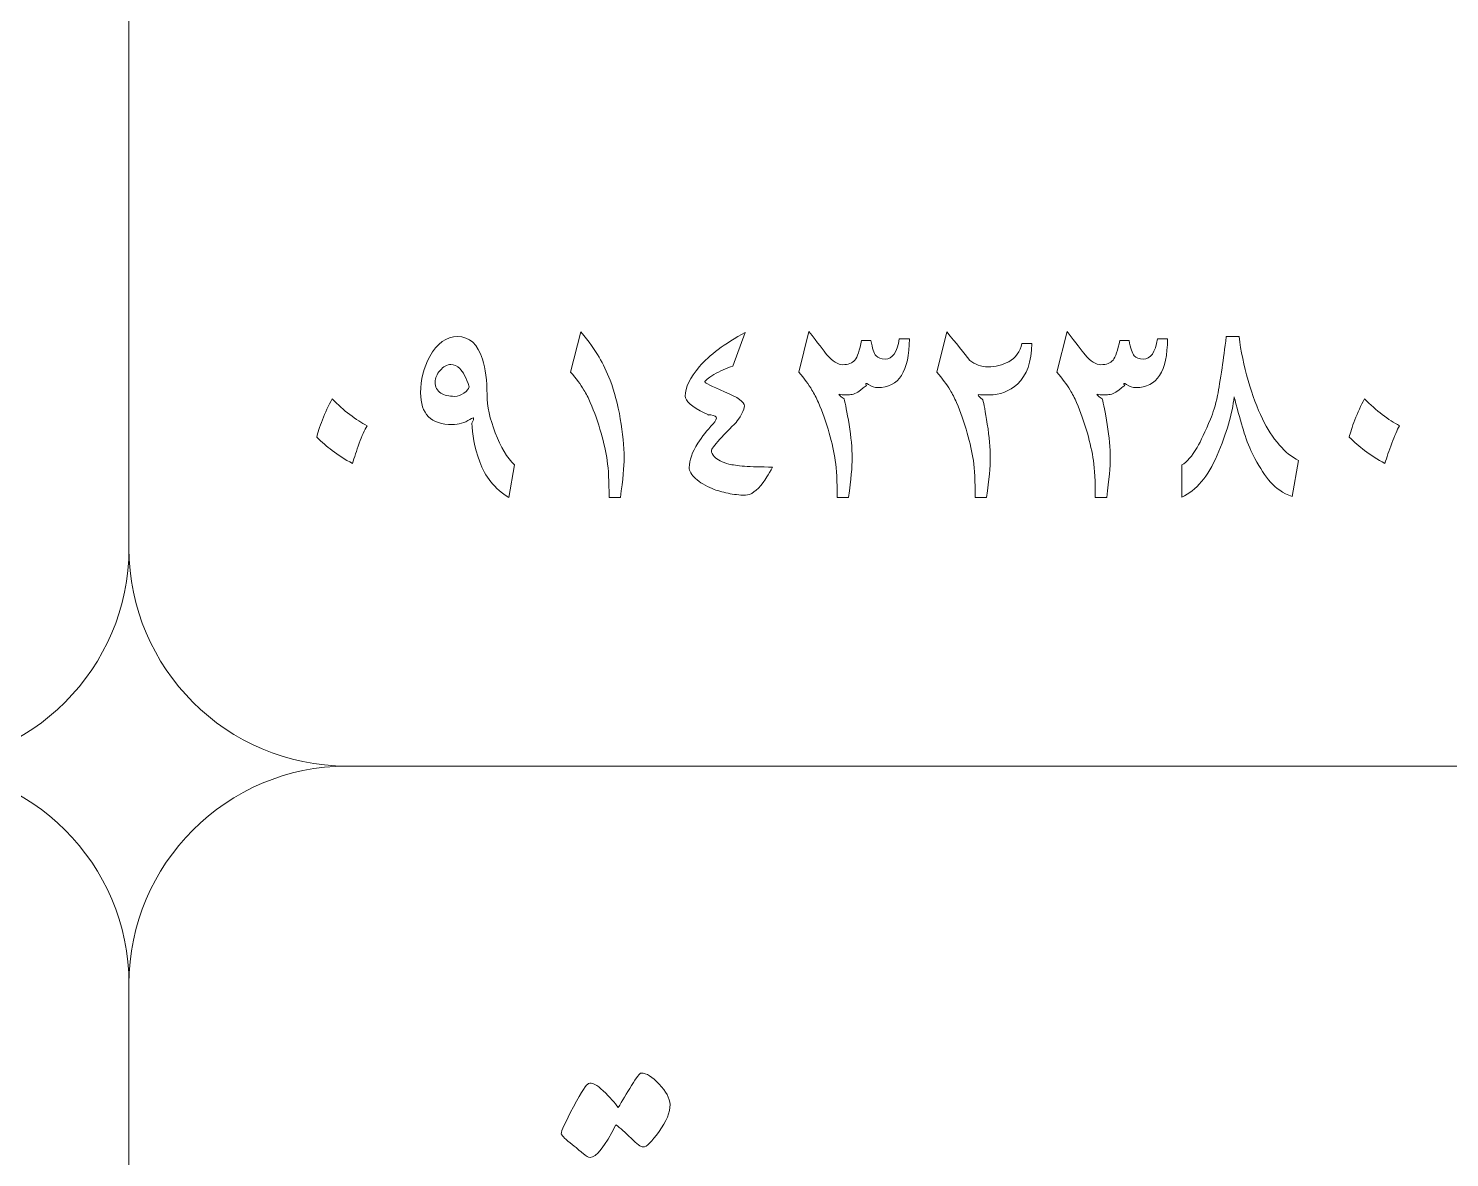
# Model space of a CAD drawing. Header units: millimetres. Extents: x 62 to 462, y 96 to 456.
# Drawn here: x 361.15 to 377.47, y 231.81 to 244.77 of the extents above; entities that cross this region are included whole.
import ezdxf

# ---------------------------------------------------------------- set-up
doc = ezdxf.new("R2010")
doc.units = ezdxf.units.MM
doc.header["$MEASUREMENT"] = 0
doc.layers.add('Layer 1', color=7, linetype='Continuous')

msp = doc.modelspace()

# ---------------------------------------------------------------- linework, layer by layer
at = {"layer": 'Layer 1', "color": 250, "lineweight": 18}
for points, knots in [([(344.8067, 256.3033), (344.8067, 256.3033), (359.8067, 256.3033), (359.8067, 256.3033), (361.1837, 256.3033), (362.3067, 255.1803), (362.3067, 253.8033), (362.3067, 253.8033), (362.3067, 238.8033), (362.3067, 238.8033), (362.3067, 237.4264), (361.1837, 236.3033), (359.8067, 236.3033), (359.8067, 236.3033), (344.8067, 236.3033), (344.8067, 236.3033), (343.4298, 236.3033), (342.3067, 237.4264), (342.3067, 238.8033), (342.3067, 238.8033), (342.3067, 253.8033), (342.3067, 253.8033), (342.3067, 255.1803), (343.4298, 256.3033), (344.8067, 256.3033)], [0, 0, 0, 0, 0.125, 0.125, 0.125, 0.25, 0.25, 0.25, 0.375, 0.375, 0.375, 0.5, 0.5, 0.5, 0.625, 0.625, 0.625, 0.75, 0.75, 0.75, 0.875, 0.875, 0.875, 1, 1, 1, 1]), ([(364.8067, 256.3033), (364.8067, 256.3033), (379.8067, 256.3033), (379.8067, 256.3033), (381.1837, 256.3033), (382.3067, 255.1803), (382.3067, 253.8033), (382.3067, 253.8033), (382.3067, 238.8033), (382.3067, 238.8033), (382.3067, 237.4264), (381.1837, 236.3033), (379.8067, 236.3033), (379.8067, 236.3033), (364.8067, 236.3033), (364.8067, 236.3033), (363.4298, 236.3033), (362.3067, 237.4264), (362.3067, 238.8033), (362.3067, 238.8033), (362.3067, 253.8033), (362.3067, 253.8033), (362.3067, 255.1803), (363.4298, 256.3033), (364.8067, 256.3033)], [0, 0, 0, 0, 0.125, 0.125, 0.125, 0.25, 0.25, 0.25, 0.375, 0.375, 0.375, 0.5, 0.5, 0.5, 0.625, 0.625, 0.625, 0.75, 0.75, 0.75, 0.875, 0.875, 0.875, 1, 1, 1, 1]), ([(344.8067, 236.3033), (344.8067, 236.3033), (359.8067, 236.3033), (359.8067, 236.3033), (361.1837, 236.3033), (362.3067, 235.1803), (362.3067, 233.8033), (362.3067, 233.8033), (362.3067, 218.8033), (362.3067, 218.8033), (362.3067, 217.4264), (361.1837, 216.3033), (359.8067, 216.3033), (359.8067, 216.3033), (344.8067, 216.3033), (344.8067, 216.3033), (343.4298, 216.3033), (342.3067, 217.4264), (342.3067, 218.8033), (342.3067, 218.8033), (342.3067, 233.8033), (342.3067, 233.8033), (342.3067, 235.1803), (343.4298, 236.3033), (344.8067, 236.3033)], [0, 0, 0, 0, 0.125, 0.125, 0.125, 0.25, 0.25, 0.25, 0.375, 0.375, 0.375, 0.5, 0.5, 0.5, 0.625, 0.625, 0.625, 0.75, 0.75, 0.75, 0.875, 0.875, 0.875, 1, 1, 1, 1]), ([(364.8067, 236.3033), (364.8067, 236.3033), (379.8067, 236.3033), (379.8067, 236.3033), (381.1837, 236.3033), (382.3067, 235.1803), (382.3067, 233.8033), (382.3067, 233.8033), (382.3067, 218.8033), (382.3067, 218.8033), (382.3067, 217.4264), (381.1837, 216.3033), (379.8067, 216.3033), (379.8067, 216.3033), (364.8067, 216.3033), (364.8067, 216.3033), (363.4298, 216.3033), (362.3067, 217.4264), (362.3067, 218.8033), (362.3067, 218.8033), (362.3067, 233.8033), (362.3067, 233.8033), (362.3067, 235.1803), (363.4298, 236.3033), (364.8067, 236.3033)], [0, 0, 0, 0, 0.125, 0.125, 0.125, 0.25, 0.25, 0.25, 0.375, 0.375, 0.375, 0.5, 0.5, 0.5, 0.625, 0.625, 0.625, 0.75, 0.75, 0.75, 0.875, 0.875, 0.875, 1, 1, 1, 1]), ([(367.2684, 232.0841), (367.2684, 232.1147), (367.3154, 232.217), (367.4095, 232.3945), (367.5036, 232.5709), (367.5612, 232.6591), (367.5812, 232.6591), (367.62, 232.6756), (367.6776, 232.6474), (367.7517, 232.5756), (367.827, 232.5027), (367.8834, 232.4392), (367.9222, 232.3839), (367.9681, 232.4592), (368.0198, 232.545), (368.0763, 232.6391), (368.1327, 232.7332), (368.1692, 232.7802), (368.188, 232.7802), (368.2456, 232.7802), (368.3138, 232.7379), (368.3926, 232.6544), (368.4726, 232.5709), (368.5137, 232.4921), (368.5184, 232.418), (368.5184, 232.331), (368.4761, 232.2275), (368.3914, 232.1088), (368.3079, 231.9912), (368.2479, 231.9324), (368.208, 231.9324), (368.1833, 231.9324), (368.1374, 231.9665), (368.0704, 232.0323), (368.0045, 232.0994), (367.9457, 232.1511), (367.8952, 232.1876), (367.7705, 231.9371), (367.6717, 231.8124), (367.5988, 231.8124), (367.58, 231.8124), (367.5542, 231.8266), (367.5189, 231.8571), (367.4871, 231.8842), (367.4377, 231.9253), (367.3695, 231.9806), (367.3013, 232.0359), (367.2684, 232.07), (367.2684, 232.0841)], [0, 0, 0, 0, 0.0625, 0.0625, 0.0625, 0.125, 0.125, 0.125, 0.1875, 0.1875, 0.1875, 0.25, 0.25, 0.25, 0.3125, 0.3125, 0.3125, 0.375, 0.375, 0.375, 0.4375, 0.4375, 0.4375, 0.5, 0.5, 0.5, 0.5625, 0.5625, 0.5625, 0.625, 0.625, 0.625, 0.6875, 0.6875, 0.6875, 0.75, 0.75, 0.75, 0.8125, 0.8125, 0.8125, 0.875, 0.875, 0.875, 0.9375, 0.9375, 0.9375, 1, 1, 1, 1])]:
    msp.add_open_spline(points, degree=3, knots=knots, dxfattribs=at)
at = {"layer": 'Layer 1', "color": 250, "lineweight": 9}
for points, knots in [([(367.9897, 239.8388), (367.9897, 239.7436), (367.9762, 239.5925), (367.9486, 239.3862), (367.9486, 239.3862), (367.8175, 239.3862), (367.8175, 239.3862), (367.8175, 239.5696), (367.8104, 239.7107), (367.7963, 239.8089), (367.7816, 239.907), (367.7587, 240.0123), (367.7264, 240.1246), (367.6911, 240.2486), (367.6493, 240.3668), (367.6023, 240.4779), (367.5794, 240.5296), (367.5547, 240.5766), (367.5282, 240.619), (367.4906, 240.6825), (367.4401, 240.7506), (367.3766, 240.8241), (367.3766, 240.8241), (367.4924, 241.2856), (367.4924, 241.2856), (367.5853, 241.1745), (367.6552, 241.0781), (367.7028, 240.9981), (367.751, 240.9176), (367.7928, 240.8288), (367.8298, 240.7312), (367.8792, 240.6013), (367.918, 240.4538), (367.9468, 240.2892), (367.9756, 240.1246), (367.9897, 239.9746), (367.9897, 239.8388)], [0, 0, 0, 0, 0.0833333, 0.0833333, 0.0833333, 0.1666667, 0.1666667, 0.1666667, 0.25, 0.25, 0.25, 0.3333333, 0.3333333, 0.3333333, 0.4166667, 0.4166667, 0.4166667, 0.5, 0.5, 0.5, 0.5833333, 0.5833333, 0.5833333, 0.6666667, 0.6666667, 0.6666667, 0.75, 0.75, 0.75, 0.8333333, 0.8333333, 0.8333333, 0.9166667, 0.9166667, 0.9166667, 1, 1, 1, 1]), ([(370.9856, 240.974), (371.0715, 240.974), (371.1261, 241.0516), (371.1491, 241.2063), (371.1491, 241.2063), (371.2649, 241.2063), (371.2649, 241.2063), (371.2649, 240.833), (371.1438, 240.6466), (370.9028, 240.6466), (370.8651, 240.6466), (370.8293, 240.6584), (370.7952, 240.6819), (370.7617, 240.7054), (370.754, 240.7007), (370.774, 240.6672), (370.7752, 240.673), (370.7523, 240.6572), (370.7046, 240.619), (370.6623, 240.5837), (370.6194, 240.5655), (370.5759, 240.5655), (370.57, 240.5655), (370.563, 240.5655), (370.5541, 240.5649), (370.5453, 240.5643), (370.5353, 240.5637), (370.5242, 240.5637), (370.5036, 240.5637), (370.483, 240.5661), (370.463, 240.5702), (370.443, 240.5743), (370.4601, 240.5566), (370.5153, 240.5173), (370.5306, 240.4649), (370.5494, 240.3668), (370.573, 240.2227), (370.5965, 240.0793), (370.6082, 239.9511), (370.6082, 239.8388), (370.6082, 239.7436), (370.5947, 239.5925), (370.5671, 239.3862), (370.5671, 239.3862), (370.436, 239.3862), (370.436, 239.3862), (370.436, 239.5696), (370.4289, 239.7107), (370.4148, 239.8089), (370.4001, 239.907), (370.3772, 240.0123), (370.3449, 240.1246), (370.3096, 240.2486), (370.2678, 240.3668), (370.2208, 240.4779), (370.1979, 240.5296), (370.1732, 240.5766), (370.1467, 240.619), (370.1091, 240.6825), (370.0586, 240.7506), (369.9951, 240.8241), (369.9951, 240.8241), (370.1126, 241.2927), (370.1126, 241.2927), (370.2126, 241.1592), (370.2814, 241.0699), (370.319, 241.024), (370.3848, 240.9482), (370.4448, 240.91), (370.5001, 240.91), (370.563, 240.91), (370.6094, 240.9282), (370.6394, 240.9635), (370.6682, 240.9981), (370.6941, 241.0734), (370.717, 241.1892), (370.717, 241.1892), (370.824, 241.1892), (370.824, 241.1892), (370.8398, 241.0975), (370.8592, 241.0387), (370.8822, 241.0128), (370.9051, 240.987), (370.9398, 240.974), (370.9856, 240.974)], [0, 0, 0, 0, 0.0357143, 0.0357143, 0.0357143, 0.0714286, 0.0714286, 0.0714286, 0.1071429, 0.1071429, 0.1071429, 0.1428571, 0.1428571, 0.1428571, 0.1785714, 0.1785714, 0.1785714, 0.2142857, 0.2142857, 0.2142857, 0.25, 0.25, 0.25, 0.2857143, 0.2857143, 0.2857143, 0.3214286, 0.3214286, 0.3214286, 0.3571429, 0.3571429, 0.3571429, 0.3928571, 0.3928571, 0.3928571, 0.4285714, 0.4285714, 0.4285714, 0.4642857, 0.4642857, 0.4642857, 0.5, 0.5, 0.5, 0.5357143, 0.5357143, 0.5357143, 0.5714286, 0.5714286, 0.5714286, 0.6071429, 0.6071429, 0.6071429, 0.6428571, 0.6428571, 0.6428571, 0.6785714, 0.6785714, 0.6785714, 0.7142857, 0.7142857, 0.7142857, 0.75, 0.75, 0.75, 0.7857143, 0.7857143, 0.7857143, 0.8214286, 0.8214286, 0.8214286, 0.8571429, 0.8571429, 0.8571429, 0.8928571, 0.8928571, 0.8928571, 0.9285714, 0.9285714, 0.9285714, 0.9642857, 0.9642857, 0.9642857, 1, 1, 1, 1]), ([(372.1691, 240.8859), (372.2555, 240.8859), (372.3337, 240.9059), (372.4048, 240.9447), (372.4865, 240.9893), (372.5365, 241.0593), (372.5547, 241.1545), (372.5547, 241.1545), (372.6688, 241.1545), (372.6688, 241.1545), (372.6688, 240.9435), (372.6141, 240.7877), (372.5048, 240.6877), (372.4154, 240.6054), (372.3067, 240.5637), (372.1797, 240.5637), (372.1797, 240.5637), (372.1538, 240.5637), (372.1538, 240.5637), (372.1168, 240.5637), (372.0868, 240.5649), (372.0633, 240.5672), (372.0398, 240.5696), (372.055, 240.549), (372.1091, 240.5055), (372.1203, 240.4655), (372.1373, 240.3726), (372.1597, 240.2274), (372.182, 240.0822), (372.1932, 239.9523), (372.1932, 239.8388), (372.1932, 239.7436), (372.1797, 239.5925), (372.152, 239.3862), (372.152, 239.3862), (372.0209, 239.3862), (372.0209, 239.3862), (372.0209, 239.5696), (372.0139, 239.7107), (371.9998, 239.8089), (371.9851, 239.907), (371.9622, 240.0123), (371.9298, 240.1246), (371.894, 240.2486), (371.8528, 240.3668), (371.8058, 240.4779), (371.7828, 240.5296), (371.7582, 240.5766), (371.7317, 240.619), (371.6941, 240.6825), (371.6435, 240.7506), (371.58, 240.8241), (371.58, 240.8241), (371.6953, 241.2874), (371.6953, 241.2874), (371.8034, 241.1539), (371.891, 241.0452), (371.9592, 240.9599), (372.0186, 240.9106), (372.0885, 240.8859), (372.1691, 240.8859)], [0, 0, 0, 0, 0.05, 0.05, 0.05, 0.1, 0.1, 0.1, 0.15, 0.15, 0.15, 0.2, 0.2, 0.2, 0.25, 0.25, 0.25, 0.3, 0.3, 0.3, 0.35, 0.35, 0.35, 0.4, 0.4, 0.4, 0.45, 0.45, 0.45, 0.5, 0.5, 0.5, 0.55, 0.55, 0.55, 0.6, 0.6, 0.6, 0.65, 0.65, 0.65, 0.7, 0.7, 0.7, 0.75, 0.75, 0.75, 0.8, 0.8, 0.8, 0.85, 0.85, 0.85, 0.9, 0.9, 0.9, 0.95, 0.95, 0.95, 1, 1, 1, 1]), ([(373.9486, 240.974), (374.0345, 240.974), (374.0891, 241.0516), (374.1121, 241.2063), (374.1121, 241.2063), (374.2279, 241.2063), (374.2279, 241.2063), (374.2279, 240.833), (374.1068, 240.6466), (373.8658, 240.6466), (373.8281, 240.6466), (373.7923, 240.6584), (373.7582, 240.6819), (373.7247, 240.7054), (373.717, 240.7007), (373.737, 240.6672), (373.7382, 240.673), (373.7153, 240.6572), (373.6676, 240.619), (373.6253, 240.5837), (373.5824, 240.5655), (373.5389, 240.5655), (373.533, 240.5655), (373.526, 240.5655), (373.5171, 240.5649), (373.5083, 240.5643), (373.4983, 240.5637), (373.4872, 240.5637), (373.4666, 240.5637), (373.446, 240.5661), (373.426, 240.5702), (373.406, 240.5743), (373.4231, 240.5566), (373.4783, 240.5173), (373.4936, 240.4649), (373.5124, 240.3668), (373.536, 240.2227), (373.5595, 240.0793), (373.5712, 239.9511), (373.5712, 239.8388), (373.5712, 239.7436), (373.5577, 239.5925), (373.5301, 239.3862), (373.5301, 239.3862), (373.399, 239.3862), (373.399, 239.3862), (373.399, 239.5696), (373.3919, 239.7107), (373.3778, 239.8089), (373.3631, 239.907), (373.3402, 240.0123), (373.3079, 240.1246), (373.2726, 240.2486), (373.2308, 240.3668), (373.1838, 240.4779), (373.1609, 240.5296), (373.1362, 240.5766), (373.1097, 240.619), (373.0721, 240.6825), (373.0216, 240.7506), (372.9581, 240.8241), (372.9581, 240.8241), (373.0756, 241.2927), (373.0756, 241.2927), (373.1756, 241.1592), (373.2444, 241.0699), (373.282, 241.024), (373.3478, 240.9482), (373.4078, 240.91), (373.4631, 240.91), (373.526, 240.91), (373.5724, 240.9282), (373.6024, 240.9635), (373.6312, 240.9981), (373.6571, 241.0734), (373.68, 241.1892), (373.68, 241.1892), (373.787, 241.1892), (373.787, 241.1892), (373.8028, 241.0975), (373.8222, 241.0387), (373.8452, 241.0128), (373.8681, 240.987), (373.9028, 240.974), (373.9486, 240.974)], [0, 0, 0, 0, 0.0357143, 0.0357143, 0.0357143, 0.0714286, 0.0714286, 0.0714286, 0.1071429, 0.1071429, 0.1071429, 0.1428571, 0.1428571, 0.1428571, 0.1785714, 0.1785714, 0.1785714, 0.2142857, 0.2142857, 0.2142857, 0.25, 0.25, 0.25, 0.2857143, 0.2857143, 0.2857143, 0.3214286, 0.3214286, 0.3214286, 0.3571429, 0.3571429, 0.3571429, 0.3928571, 0.3928571, 0.3928571, 0.4285714, 0.4285714, 0.4285714, 0.4642857, 0.4642857, 0.4642857, 0.5, 0.5, 0.5, 0.5357143, 0.5357143, 0.5357143, 0.5714286, 0.5714286, 0.5714286, 0.6071429, 0.6071429, 0.6071429, 0.6428571, 0.6428571, 0.6428571, 0.6785714, 0.6785714, 0.6785714, 0.7142857, 0.7142857, 0.7142857, 0.75, 0.75, 0.75, 0.7857143, 0.7857143, 0.7857143, 0.8214286, 0.8214286, 0.8214286, 0.8571429, 0.8571429, 0.8571429, 0.8928571, 0.8928571, 0.8928571, 0.9285714, 0.9285714, 0.9285714, 0.9642857, 0.9642857, 0.9642857, 1, 1, 1, 1]), ([(366.7322, 239.7595), (366.7322, 239.7595), (366.667, 239.3844), (366.667, 239.3844), (366.5035, 239.4873), (366.3924, 239.6249), (366.3324, 239.7959), (366.2731, 239.967), (366.2431, 240.1151), (366.2431, 240.2404), (366.2754, 240.2997), (366.2678, 240.3139), (366.2207, 240.2815), (366.1602, 240.2427), (366.092, 240.2227), (366.0173, 240.2227), (365.8956, 240.2227), (365.8051, 240.2533), (365.7446, 240.3133), (365.684, 240.3738), (365.654, 240.4655), (365.654, 240.5884), (365.654, 240.736), (365.6893, 240.8747), (365.7593, 241.0034), (365.8427, 241.1557), (365.9497, 241.2321), (366.0797, 241.2321), (366.2149, 241.2321), (366.3101, 241.1457), (366.3654, 240.9723), (366.4001, 240.8629), (366.4171, 240.7271), (366.4171, 240.5637), (366.4171, 240.4344), (366.4483, 240.2886), (366.5112, 240.1263), (366.5735, 239.9646), (366.6476, 239.8424), (366.7322, 239.7595)], [0, 0, 0, 0, 0.0769231, 0.0769231, 0.0769231, 0.1538462, 0.1538462, 0.1538462, 0.2307692, 0.2307692, 0.2307692, 0.3076923, 0.3076923, 0.3076923, 0.3846154, 0.3846154, 0.3846154, 0.4615385, 0.4615385, 0.4615385, 0.5384615, 0.5384615, 0.5384615, 0.6153846, 0.6153846, 0.6153846, 0.6923077, 0.6923077, 0.6923077, 0.7692308, 0.7692308, 0.7692308, 0.8461538, 0.8461538, 0.8461538, 0.9230769, 0.9230769, 0.9230769, 1, 1, 1, 1]), ([(369.6952, 239.7354), (369.6435, 239.646), (369.607, 239.5866), (369.5853, 239.5584), (369.5141, 239.4614), (369.4459, 239.4132), (369.3819, 239.4132), (369.3143, 239.4132), (369.2478, 239.4203), (369.1832, 239.4344), (369.1179, 239.4479), (369.0579, 239.4655), (369.0027, 239.4873), (368.9239, 239.5208), (368.8598, 239.559), (368.811, 239.6031), (368.7622, 239.6466), (368.7375, 239.6883), (368.7375, 239.7289), (368.7375, 239.8124), (368.7705, 239.9059), (368.8357, 240.0093), (368.8828, 240.0828), (368.9415, 240.1569), (369.0115, 240.2315), (369.0779, 240.3003), (369.0574, 240.335), (368.9498, 240.335), (368.9727, 240.3256), (368.9609, 240.3327), (368.9151, 240.3556), (368.7658, 240.4279), (368.6911, 240.4926), (368.6911, 240.5502), (368.6911, 240.6478), (368.7458, 240.7601), (368.8545, 240.8876), (368.9686, 241.0199), (369.1438, 241.151), (369.3801, 241.2803), (369.3801, 241.2803), (369.239, 240.8929), (369.239, 240.8929), (369.1632, 240.87), (369.0903, 240.8377), (369.0209, 240.7959), (368.9515, 240.7536), (368.9168, 240.726), (368.9168, 240.7118), (368.9168, 240.7019), (368.9927, 240.6642), (369.1444, 240.6002), (369.2954, 240.5361), (369.3713, 240.4814), (369.3713, 240.4367), (369.3713, 240.4179), (369.3601, 240.3867), (369.3378, 240.3427), (369.3154, 240.2986), (369.2943, 240.2668), (369.2749, 240.2468), (369.2131, 240.1828), (369.1514, 240.1193), (369.0909, 240.0558), (369.025, 239.9846), (368.9927, 239.9394), (368.9927, 239.92), (368.9927, 239.9006), (369.0033, 239.8788), (369.0256, 239.8559), (369.0609, 239.8183), (369.1167, 239.7895), (369.1926, 239.7701), (369.2325, 239.7595), (369.2931, 239.7512), (369.373, 239.7448), (369.4536, 239.7389), (369.5612, 239.7354), (369.6952, 239.7354)], [0, 0, 0, 0, 0.0384615, 0.0384615, 0.0384615, 0.0769231, 0.0769231, 0.0769231, 0.1153846, 0.1153846, 0.1153846, 0.1538462, 0.1538462, 0.1538462, 0.1923077, 0.1923077, 0.1923077, 0.2307692, 0.2307692, 0.2307692, 0.2692308, 0.2692308, 0.2692308, 0.3076923, 0.3076923, 0.3076923, 0.3461538, 0.3461538, 0.3461538, 0.3846154, 0.3846154, 0.3846154, 0.4230769, 0.4230769, 0.4230769, 0.4615385, 0.4615385, 0.4615385, 0.5, 0.5, 0.5, 0.5384615, 0.5384615, 0.5384615, 0.5769231, 0.5769231, 0.5769231, 0.6153846, 0.6153846, 0.6153846, 0.6538462, 0.6538462, 0.6538462, 0.6923077, 0.6923077, 0.6923077, 0.7307692, 0.7307692, 0.7307692, 0.7692308, 0.7692308, 0.7692308, 0.8076923, 0.8076923, 0.8076923, 0.8461538, 0.8461538, 0.8461538, 0.8846154, 0.8846154, 0.8846154, 0.9230769, 0.9230769, 0.9230769, 0.9615385, 0.9615385, 0.9615385, 1, 1, 1, 1]), ([(374.3914, 239.7595), (374.4525, 239.7942), (374.5107, 239.8606), (374.5671, 239.9594), (374.6106, 240.034), (374.6624, 240.1434), (374.7223, 240.2868), (374.7511, 240.3544), (374.7776, 240.4438), (374.8017, 240.5555), (374.8176, 240.6348), (374.8352, 240.7401), (374.8546, 240.8723), (374.8699, 240.9758), (374.8858, 241.0957), (374.9028, 241.2321), (374.9028, 241.2321), (375.0492, 241.2321), (375.0492, 241.2321), (375.0704, 241.0669), (375.105, 240.8988), (375.1544, 240.7283), (375.2038, 240.5578), (375.2579, 240.412), (375.3167, 240.2903), (375.3714, 240.1739), (375.4372, 240.0728), (375.513, 239.987), (375.5806, 239.9076), (375.6541, 239.8494), (375.7335, 239.8112), (375.7335, 239.8112), (375.6577, 239.3962), (375.6577, 239.3962), (375.553, 239.4373), (375.4707, 239.4932), (375.4102, 239.5631), (375.3502, 239.6331), (375.2902, 239.7236), (375.2303, 239.8336), (375.1891, 239.9106), (375.1515, 239.9982), (375.1186, 240.0957), (375.0933, 240.1716), (375.0627, 240.2768), (375.0269, 240.4126), (374.9998, 240.5137), (374.9881, 240.5561), (374.9928, 240.5396), (374.9722, 240.3491), (374.9069, 240.1257), (374.7982, 239.87), (374.6947, 239.6278), (374.5595, 239.4673), (374.3914, 239.3891), (374.3914, 239.3891), (374.3914, 239.7595), (374.3914, 239.7595)], [0, 0, 0, 0, 0.0526316, 0.0526316, 0.0526316, 0.1052632, 0.1052632, 0.1052632, 0.1578947, 0.1578947, 0.1578947, 0.2105263, 0.2105263, 0.2105263, 0.2631579, 0.2631579, 0.2631579, 0.3157895, 0.3157895, 0.3157895, 0.3684211, 0.3684211, 0.3684211, 0.4210526, 0.4210526, 0.4210526, 0.4736842, 0.4736842, 0.4736842, 0.5263158, 0.5263158, 0.5263158, 0.5789474, 0.5789474, 0.5789474, 0.6315789, 0.6315789, 0.6315789, 0.6842105, 0.6842105, 0.6842105, 0.7368421, 0.7368421, 0.7368421, 0.7894737, 0.7894737, 0.7894737, 0.8421053, 0.8421053, 0.8421053, 0.8947368, 0.8947368, 0.8947368, 0.9473684, 0.9473684, 0.9473684, 1, 1, 1, 1]), ([(366.2119, 240.6572), (366.1767, 240.7601), (366.1402, 240.8306), (366.1038, 240.8671), (366.0738, 240.897), (366.0397, 240.9117), (366.0021, 240.9117), (365.9574, 240.9117), (365.9156, 240.8894), (365.878, 240.8447), (365.8404, 240.8), (365.821, 240.7559), (365.821, 240.7118), (365.821, 240.6525), (365.8427, 240.6096), (365.8868, 240.5831), (365.9256, 240.559), (365.9791, 240.5467), (366.0467, 240.5467), (366.0814, 240.5467), (366.1161, 240.559), (366.152, 240.5831), (366.1872, 240.6072), (366.2078, 240.6319), (366.2119, 240.6572)], [0, 0, 0, 0, 0.125, 0.125, 0.125, 0.25, 0.25, 0.25, 0.375, 0.375, 0.375, 0.5, 0.5, 0.5, 0.625, 0.625, 0.625, 0.75, 0.75, 0.75, 0.875, 0.875, 0.875, 1, 1, 1, 1]), ([(364.8721, 239.7771), (364.7857, 239.8218), (364.7075, 239.8718), (364.6375, 239.927), (364.5793, 239.9717), (364.5206, 240.0223), (364.4618, 240.0781), (364.4735, 240.1275), (364.4947, 240.1939), (364.5264, 240.2774), (364.5582, 240.3603), (364.5958, 240.4408), (364.6393, 240.5173), (364.7046, 240.4497), (364.7722, 240.3897), (364.8415, 240.3374), (364.9115, 240.285), (364.9768, 240.2427), (365.0391, 240.2092), (365.0114, 240.1598), (364.982, 240.0928), (364.9503, 240.0076), (364.9186, 239.9229), (364.8927, 239.8459), (364.8721, 239.7771)], [0, 0, 0, 0, 0.125, 0.125, 0.125, 0.25, 0.25, 0.25, 0.375, 0.375, 0.375, 0.5, 0.5, 0.5, 0.625, 0.625, 0.625, 0.75, 0.75, 0.75, 0.875, 0.875, 0.875, 1, 1, 1, 1]), ([(376.7241, 239.7771), (376.6377, 239.8218), (376.5595, 239.8718), (376.4895, 239.927), (376.4313, 239.9717), (376.3726, 240.0223), (376.3138, 240.0781), (376.3255, 240.1275), (376.3467, 240.1939), (376.3784, 240.2774), (376.4102, 240.3603), (376.4478, 240.4408), (376.4913, 240.5173), (376.5566, 240.4497), (376.6242, 240.3897), (376.6935, 240.3374), (376.7635, 240.285), (376.8288, 240.2427), (376.8911, 240.2092), (376.8634, 240.1598), (376.834, 240.0928), (376.8023, 240.0076), (376.7706, 239.9229), (376.7447, 239.8459), (376.7241, 239.7771)], [0, 0, 0, 0, 0.125, 0.125, 0.125, 0.25, 0.25, 0.25, 0.375, 0.375, 0.375, 0.5, 0.5, 0.5, 0.625, 0.625, 0.625, 0.75, 0.75, 0.75, 0.875, 0.875, 0.875, 1, 1, 1, 1])]:
    msp.add_open_spline(points, degree=3, knots=knots, dxfattribs=at)

doc.saveas('drawing.dxf')
